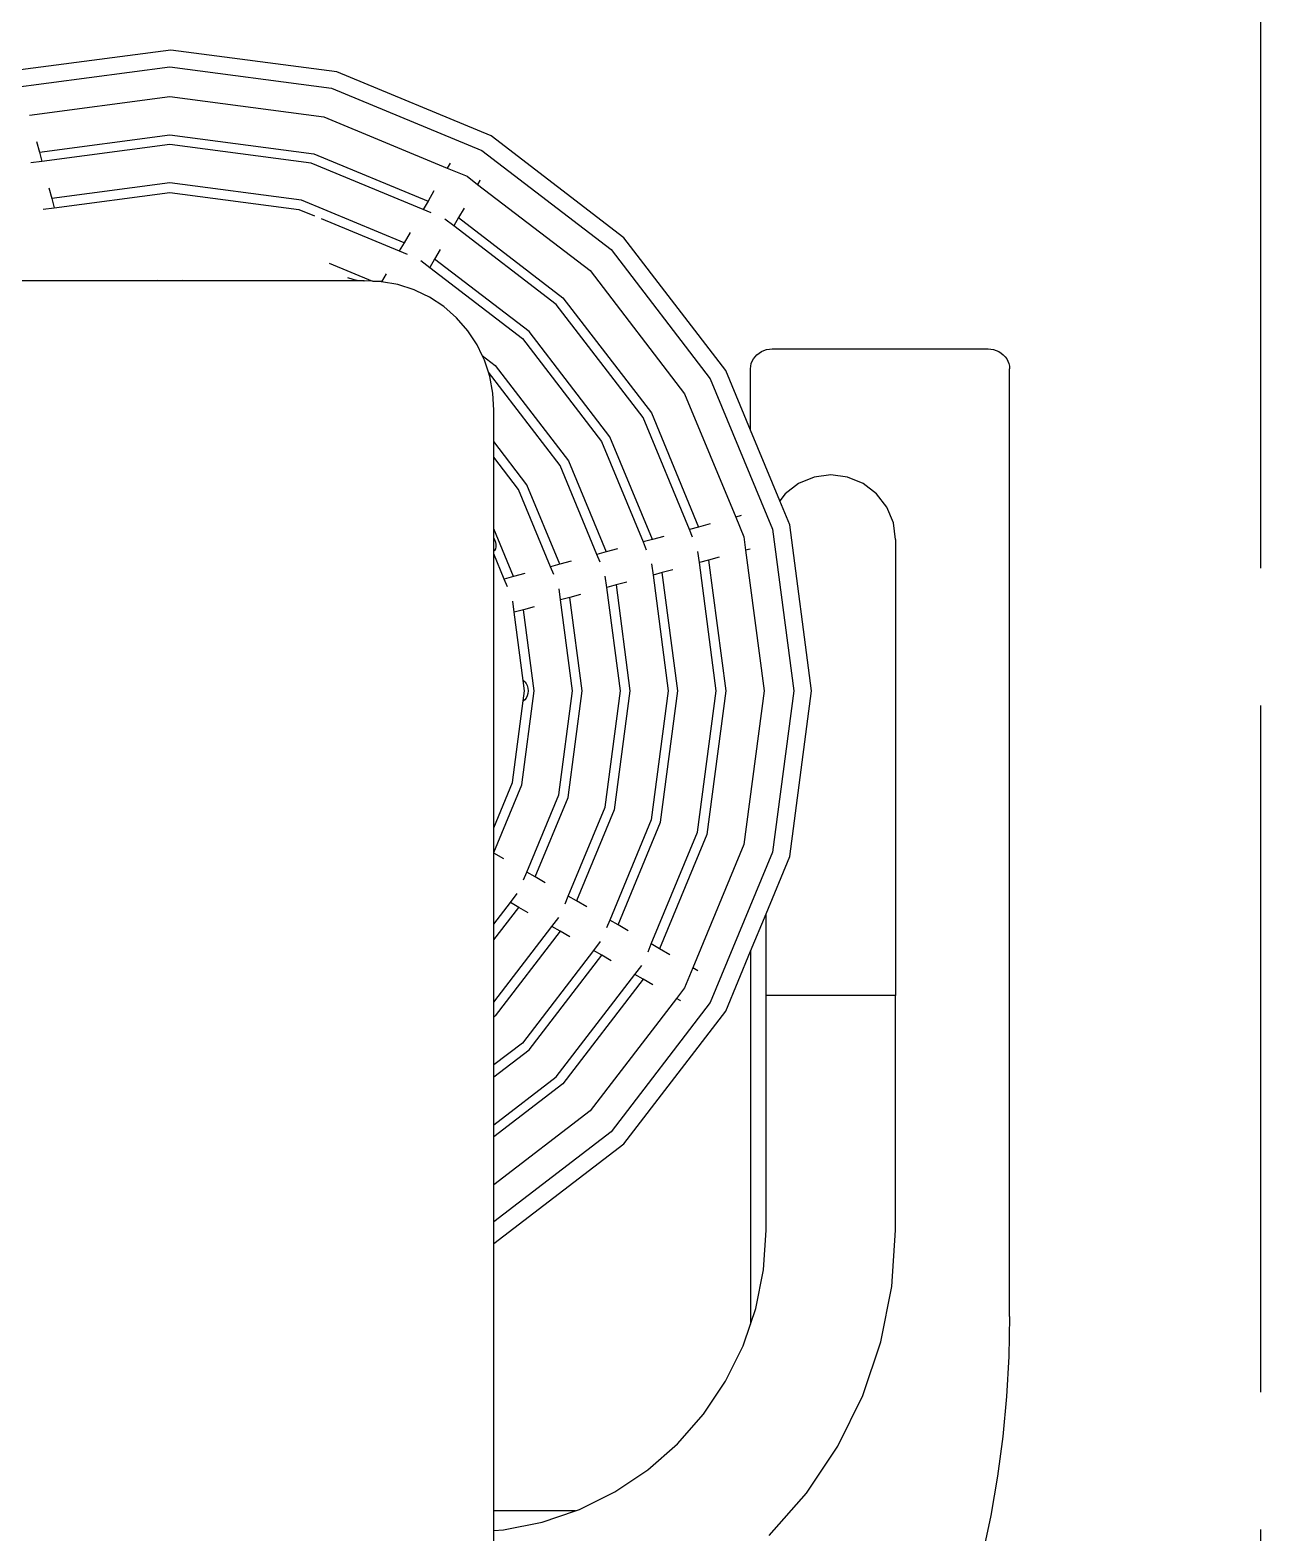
# Model space of a CAD drawing. Header units: millimetres. Extents: x -9564 to 100419, y -25359 to 24346.
# Drawn here: x 89615 to 90070, y -19297 to -18741 of the extents above; entities that cross this region are included whole.
import ezdxf

# ---------------------------------------------------------------- set-up
doc = ezdxf.new("R2010")
doc.units = ezdxf.units.MM
doc.header["$LTSCALE"] = 100
doc.linetypes.add('DASHEDX2', pattern=[3.048, 2.54, -0.508])
doc.layers.add('Area proceso', color=90, linetype='DASHEDX2')
doc.layers.add('Maquinas', color=200, linetype='Continuous')

msp = doc.modelspace()

# ---------------------------------------------------------------- linework, layer by layer
at = {"layer": 'Area proceso'}
msp.add_line((90069.73, -19549.953), (90069.73, -18733.953), dxfattribs=at)
at = {"layer": 'Maquinas'}
for p, q in [((89666.599, -18748.764), (89605.267, -18756.839)), ((89727.932, -18756.839), (89666.599, -18748.764)), ((89606.53, -18762.856), (89666.25, -18754.994)), ((89666.25, -18754.994), (89725.97, -18762.856)), ((89785.084, -18780.512), (89727.932, -18756.839)), ((89614.283, -18772.823), (89666.25, -18765.982)), ((89666.25, -18765.982), (89723.126, -18773.47)), ((89725.97, -18762.856), (89781.62, -18785.908)), ((89723.126, -18773.47), (89768.799, -18792.388)), ((89616.897, -18782.576), (89617.953, -18786.518)), ((89617.953, -18786.518), (89666.25, -18780.159)), ((89666.25, -18783.704), (89618.87, -18789.941)), ((89666.25, -18780.159), (89719.457, -18787.164)), ((89718.539, -18790.588), (89666.25, -18783.704)), ((89834.162, -18818.171), (89785.084, -18780.512)), ((89617.953, -18786.518), (89618.87, -18789.941)), ((89719.457, -18787.164), (89761.71, -18804.666)), ((89781.62, -18785.908), (89829.408, -18822.576)), ((89618.87, -18789.941), (89614.755, -18790.483)), ((89759.938, -18807.736), (89718.539, -18790.588)), ((89769.858, -18790.554), (89768.799, -18792.388)), ((89768.799, -18792.388), (89776.126, -18795.423)), ((89776.126, -18795.423), (89780.055, -18798.438)), ((89621.484, -18799.694), (89622.54, -18803.636)), ((89666.25, -18797.881), (89622.54, -18803.636)), ((89714.87, -18804.282), (89666.25, -18797.881)), ((89763.904, -18800.867), (89761.71, -18804.666)), ((89780.879, -18797.048), (89780.055, -18798.438)), ((89780.055, -18798.438), (89821.639, -18830.346)), ((89780.929, -18796.923), (89780.879, -18797.048)), ((89622.54, -18803.636), (89623.457, -18807.06)), ((89623.457, -18807.06), (89666.25, -18801.426)), ((89666.25, -18801.426), (89713.953, -18807.706)), ((89752.849, -18820.014), (89714.87, -18804.282)), ((89761.71, -18804.666), (89759.938, -18807.736)), ((89619.342, -18807.601), (89623.457, -18807.06)), ((89713.953, -18807.706), (89719.759, -18810.111)), ((89722.13, -18811.093), (89751.077, -18823.083)), ((89762.799, -18808.921), (89759.938, -18807.736)), ((89771.194, -18813.785), (89767.901, -18811.258)), ((89772.966, -18810.716), (89771.194, -18813.785)), ((89775.006, -18807.182), (89772.966, -18810.716)), ((89772.966, -18810.716), (89811.614, -18840.371)), ((89755.043, -18816.214), (89752.849, -18820.014)), ((89809.107, -18842.877), (89771.194, -18813.785)), ((89752.849, -18820.014), (89751.077, -18823.083)), ((89751.077, -18823.083), (89753.938, -18824.268)), ((89766.145, -18822.53), (89764.105, -18826.063)), ((89829.408, -18822.576), (89866.077, -18870.364)), ((89871.821, -18867.249), (89834.162, -18818.171)), ((89725.154, -18827.56), (89741.211, -18834.211)), ((89759.04, -18826.606), (89762.333, -18829.133)), ((89764.105, -18826.063), (89762.333, -18829.133)), ((89799.082, -18852.902), (89764.105, -18826.063)), ((89617.469, -18834.06), (89594.501, -18834.06)), ((89630.692, -18834.06), (89617.469, -18834.06)), ((89660.672, -18834.06), (89630.692, -18834.06)), ((89661.51, -18833.949), (89660.672, -18834.06)), ((89671.829, -18834.06), (89660.672, -18834.06)), ((89671.829, -18834.06), (89670.99, -18833.949)), ((89738.001, -18834.06), (89671.829, -18834.06)), ((89731.952, -18832.904), (89733.942, -18833.562)), ((89733.942, -18833.562), (89736.002, -18833.949)), ((89736.002, -18833.949), (89738.001, -18834.06)), ((89738.001, -18834.06), (89738.096, -18834.065)), ((89741.211, -18834.211), (89738.096, -18834.065)), ((89741.502, -18834.332), (89741.211, -18834.211)), ((89744.387, -18834.361), (89741.502, -18834.332)), ((89746.182, -18831.562), (89744.519, -18834.443)), ((89762.333, -18829.133), (89796.576, -18855.408)), ((89821.639, -18830.346), (89856.561, -18875.858)), ((89744.519, -18834.443), (89744.387, -18834.361)), ((89750.582, -18835.5), (89744.519, -18834.443)), ((89756.568, -18837.458), (89750.582, -18835.5)), ((89757.309, -18837.815), (89756.568, -18837.458)), ((89762.24, -18840.198), (89757.309, -18837.815)), ((89767.493, -18843.672), (89762.24, -18840.198)), ((89772.236, -18847.817), (89767.493, -18843.672)), ((89841.214, -18884.719), (89809.107, -18842.877)), ((89811.614, -18840.371), (89844.283, -18882.947)), ((89776.381, -18852.56), (89772.236, -18847.817)), ((89779.855, -18857.813), (89776.381, -18852.56)), ((89796.576, -18855.408), (89825.866, -18893.58)), ((89828.936, -18891.808), (89799.082, -18852.902)), ((89781.761, -18861.758), (89779.855, -18857.813)), ((89781.761, -18861.758), (89786.551, -18865.434)), ((89782.595, -18863.484), (89781.761, -18861.758)), ((89882.639, -18862.192), (89883.328, -18861.472)), ((89883.328, -18861.472), (89884.113, -18860.84)), ((89884.113, -18860.84), (89884.981, -18860.308)), ((89884.981, -18860.308), (89885.917, -18859.884)), ((89885.917, -18859.884), (89886.906, -18859.576)), ((89886.906, -18859.576), (89887.93, -18859.389)), ((89887.93, -18859.389), (89888.972, -18859.327)), ((89888.972, -18859.327), (89968.801, -18859.327)), ((89968.801, -18859.327), (89969.843, -18859.389)), ((89969.843, -18859.389), (89970.867, -18859.576)), ((89970.867, -18859.576), (89971.856, -18859.884)), ((89971.856, -18859.884), (89972.792, -18860.308)), ((89972.792, -18860.308), (89973.661, -18860.84)), ((89973.661, -18860.84), (89974.446, -18861.472)), ((89974.446, -18861.472), (89975.134, -18862.192)), ((89784.058, -18867.957), (89782.595, -18863.484)), ((89786.551, -18865.434), (89813.588, -18900.669)), ((89880.989, -18889.383), (89871.821, -18867.249)), ((89880.989, -18866.65), (89881.058, -18865.694)), ((89880.989, -18889.383), (89880.989, -18866.65)), ((89881.058, -18865.694), (89881.261, -18864.755)), ((89881.261, -18864.755), (89881.597, -18863.848)), ((89881.597, -18863.848), (89882.059, -18862.989)), ((89882.059, -18862.989), (89882.639, -18862.192)), ((89975.134, -18862.192), (89975.714, -18862.989)), ((89975.714, -18862.989), (89976.176, -18863.848)), ((89976.176, -18863.848), (89976.512, -18864.755)), ((89976.512, -18864.755), (89976.716, -18865.694)), ((89976.716, -18865.694), (89976.784, -18866.65)), ((89976.784, -18973.986), (89976.784, -18866.65)), ((89810.518, -18902.441), (89784.058, -18867.957)), ((89784.553, -18869.471), (89784.058, -18867.957)), ((89785.692, -18875.666), (89784.553, -18869.471)), ((89866.077, -18870.364), (89889.128, -18926.014)), ((89785.993, -18881.957), (89785.692, -18875.666)), ((89856.561, -18875.858), (89875.48, -18921.531)), ((89785.993, -18893.569), (89785.993, -18881.957)), ((89844.283, -18882.947), (89861.785, -18925.2)), ((89858.362, -18926.118), (89841.214, -18884.719)), ((89891.79, -18915.457), (89880.989, -18889.383)), ((89798.24, -18909.53), (89785.993, -18893.569)), ((89785.993, -18899.342), (89785.993, -18893.569)), ((89825.866, -18893.58), (89841.243, -18930.704)), ((89844.667, -18929.787), (89828.936, -18891.808)), ((89795.171, -18911.302), (89785.993, -18899.342)), ((89785.993, -18925.877), (89785.993, -18899.342)), ((89813.588, -18900.669), (89827.549, -18934.374)), ((89824.125, -18935.291), (89810.518, -18902.441)), ((89910.671, -18905.906), (89904.472, -18906.722)), ((89916.869, -18906.722), (89910.671, -18905.906)), ((89807.007, -18939.878), (89795.171, -18911.302)), ((89810.431, -18938.961), (89798.24, -18909.53)), ((89898.696, -18909.114), (89893.736, -18912.92)), ((89904.472, -18906.722), (89898.696, -18909.114)), ((89922.645, -18909.114), (89916.869, -18906.722)), ((89927.605, -18912.92), (89922.645, -18909.114)), ((89893.736, -18912.92), (89891.79, -18915.457)), ((89895.495, -18924.402), (89891.79, -18915.457)), ((89931.411, -18917.88), (89927.605, -18912.92)), ((89877.525, -18920.983), (89875.48, -18921.531)), ((89875.48, -18921.531), (89878.515, -18928.858)), ((89933.803, -18923.656), (89931.411, -18917.88)), ((89793.313, -18943.547), (89785.993, -18925.877)), ((89785.993, -18929.329), (89785.993, -18925.877)), ((89848.905, -18928.652), (89844.667, -18929.787)), ((89861.785, -18925.2), (89858.362, -18926.118)), ((89859.547, -18928.978), (89858.362, -18926.118)), ((89866.023, -18924.065), (89861.785, -18925.2)), ((89889.128, -18926.014), (89896.99, -18985.734)), ((89903.569, -18985.734), (89895.495, -18924.402)), ((89934.619, -18929.854), (89933.803, -18923.656)), ((89785.993, -18929.329), (89786.253, -18929.79)), ((89785.993, -18934.139), (89785.993, -18929.329)), ((89786.321, -18933.885), (89785.993, -18934.139)), ((89785.993, -18935.059), (89785.993, -18934.139)), ((89786.253, -18929.79), (89786.607, -18930.731)), ((89786.65, -18933.305), (89786.321, -18933.885)), ((89786.607, -18930.731), (89786.798, -18931.672)), ((89786.812, -18932.55), (89786.65, -18933.305)), ((89786.798, -18931.672), (89786.812, -18932.55)), ((89827.549, -18934.374), (89824.125, -18935.291)), ((89831.787, -18933.238), (89827.549, -18934.374)), ((89844.667, -18929.787), (89841.243, -18930.704)), ((89841.243, -18930.704), (89842.428, -18933.565)), ((89862.043, -18938.354), (89861.501, -18934.239)), ((89878.515, -18928.858), (89879.161, -18933.768)), ((89880.85, -18933.315), (89879.161, -18933.768)), ((89879.161, -18933.768), (89886.003, -18985.734)), ((89934.619, -18929.854), (89934.619, -19098.46)), ((89789.889, -18944.465), (89785.993, -18935.059)), ((89785.993, -18947.95), (89785.993, -18935.059)), ((89810.431, -18938.961), (89807.007, -18939.878)), ((89808.192, -18942.739), (89807.007, -18939.878)), ((89814.669, -18937.825), (89810.431, -18938.961)), ((89825.31, -18938.152), (89824.125, -18935.291)), ((89844.383, -18938.826), (89844.925, -18942.941)), ((89865.467, -18937.437), (89862.043, -18938.354)), ((89868.281, -18985.734), (89862.043, -18938.354)), ((89869.408, -18936.381), (89865.467, -18937.437)), ((89865.467, -18937.437), (89871.825, -18985.734)), ((89793.313, -18943.547), (89789.889, -18944.465)), ((89791.074, -18947.326), (89789.889, -18944.465)), ((89797.551, -18942.412), (89793.313, -18943.547)), ((89827.807, -18947.528), (89827.265, -18943.413)), ((89848.348, -18942.024), (89844.925, -18942.941)), ((89844.925, -18942.941), (89850.559, -18985.734)), ((89852.29, -18940.968), (89848.348, -18942.024)), ((89854.103, -18985.734), (89848.348, -18942.024)), ((89785.993, -19036.409), (89785.993, -18947.95)), ((89810.689, -18952.115), (89810.147, -18948)), ((89818.054, -18950.141), (89814.112, -18951.197)), ((89831.23, -18946.611), (89827.807, -18947.528)), ((89832.837, -18985.734), (89827.807, -18947.528)), ((89835.172, -18945.555), (89831.23, -18946.611)), ((89831.23, -18946.611), (89836.381, -18985.734)), ((89793.571, -18956.702), (89793.029, -18952.586)), ((89796.994, -18955.784), (89793.571, -18956.702)), ((89800.936, -18954.728), (89796.994, -18955.784)), ((89800.937, -18985.734), (89796.994, -18955.784)), ((89814.112, -18951.197), (89810.689, -18952.115)), ((89815.115, -18985.734), (89810.689, -18952.115)), ((89818.659, -18985.734), (89814.112, -18951.197)), ((89796.899, -18981.986), (89793.571, -18956.702)), ((89976.716, -18973.986), (89976.784, -18973.986)), ((89976.784, -19217.238), (89976.784, -18973.986)), ((89796.899, -18981.986), (89797.005, -18982.01)), ((89797.393, -18985.734), (89796.899, -18981.986)), ((89797.005, -18982.01), (89797.548, -18982.396)), ((89797.548, -18982.396), (89798.014, -18983.012)), ((89798.014, -18983.012), (89798.371, -18983.814)), ((89798.371, -18983.814), (89798.596, -18984.747)), ((89792.924, -19019.677), (89796.895, -18989.514)), ((89796.348, -19020.594), (89800.937, -18985.734)), ((89796.895, -18989.514), (89797.393, -18985.734)), ((89797.005, -18989.489), (89796.895, -18989.514)), ((89797.548, -18989.102), (89797.005, -18989.489)), ((89798.014, -18988.487), (89797.548, -18989.102)), ((89798.371, -18987.685), (89798.014, -18988.487)), ((89798.596, -18986.751), (89798.371, -18987.685)), ((89798.596, -18984.747), (89798.673, -18985.749)), ((89798.673, -18985.749), (89798.596, -18986.751)), ((89810.042, -19024.263), (89815.115, -18985.734)), ((89813.466, -19025.181), (89818.659, -18985.734)), ((89827.16, -19028.85), (89832.837, -18985.734)), ((89836.381, -18985.734), (89830.584, -19029.767)), ((89850.559, -18985.734), (89844.279, -19033.437)), ((89847.702, -19034.354), (89854.103, -18985.734)), ((89861.397, -19038.024), (89868.281, -18985.734)), ((89871.825, -18985.734), (89864.82, -19038.941)), ((89886.003, -18985.734), (89878.515, -19042.61)), ((89896.99, -18985.734), (89889.128, -19045.454)), ((89895.495, -19047.067), (89903.569, -18985.734)), ((89785.993, -19036.409), (89792.924, -19019.677)), ((89785.993, -19045.592), (89796.348, -19020.594)), ((89798.206, -19052.839), (89810.042, -19024.263)), ((89801.275, -19054.612), (89813.466, -19025.181)), ((89813.553, -19061.7), (89827.16, -19028.85)), ((89830.584, -19029.767), (89816.623, -19063.473)), ((89844.279, -19033.437), (89828.901, -19070.561)), ((89831.971, -19072.333), (89847.702, -19034.354)), ((89785.993, -19045.592), (89785.993, -19036.409)), ((89844.249, -19079.422), (89861.397, -19038.024)), ((89864.82, -19038.941), (89847.318, -19081.194)), ((89785.993, -19045.788), (89785.993, -19045.592)), ((89878.515, -19042.61), (89859.596, -19088.283)), ((89889.128, -19045.454), (89866.077, -19101.104)), ((89789.727, -19047.944), (89785.993, -19045.788)), ((89785.993, -19059.768), (89785.993, -19045.788)), ((89886.722, -19068.246), (89895.495, -19047.067)), ((89797.021, -19055.7), (89798.206, -19052.839)), ((89801.275, -19054.612), (89798.206, -19052.839)), ((89805.075, -19056.805), (89801.275, -19054.612)), ((89785.993, -19072.127), (89785.993, -19059.768)), ((89792.156, -19064.095), (89794.683, -19060.802)), ((89812.368, -19064.561), (89813.553, -19061.7)), ((89816.623, -19063.473), (89813.553, -19061.7)), ((89785.993, -19072.127), (89792.156, -19064.095)), ((89785.993, -19077.899), (89795.226, -19065.867)), ((89795.226, -19065.867), (89792.156, -19064.095)), ((89798.76, -19067.908), (89795.226, -19065.867)), ((89820.422, -19065.666), (89816.623, -19063.473)), ((89785.993, -19077.899), (89785.993, -19072.127)), ((89785.993, -19100.989), (89807.504, -19072.956)), ((89807.504, -19072.956), (89810.031, -19069.663)), ((89810.573, -19074.728), (89807.504, -19072.956)), ((89828.901, -19070.561), (89827.716, -19073.422)), ((89831.971, -19072.333), (89828.901, -19070.561)), ((89835.77, -19074.527), (89831.971, -19072.333)), ((89880.989, -19082.086), (89886.722, -19068.246)), ((89886.722, -19098.46), (89886.722, -19068.246)), ((89785.993, -19100.989), (89785.993, -19077.899)), ((89810.573, -19074.728), (89786.551, -19106.035)), ((89814.107, -19076.769), (89810.573, -19074.728)), ((89825.378, -19078.524), (89822.852, -19081.817)), ((89822.852, -19081.817), (89796.576, -19116.06)), ((89799.082, -19118.566), (89825.921, -19083.589)), ((89825.921, -19083.589), (89822.852, -19081.817)), ((89829.455, -19085.63), (89825.921, -19083.589)), ((89843.064, -19082.283), (89844.249, -19079.422)), ((89847.318, -19081.194), (89844.249, -19079.422)), ((89851.118, -19083.388), (89847.318, -19081.194)), ((89871.821, -19104.219), (89880.989, -19082.086)), ((89880.989, -19082.086), (89880.989, -19217.238)), ((89838.199, -19090.678), (89840.726, -19087.385)), ((89859.596, -19088.283), (89856.561, -19095.611)), ((89861.431, -19089.342), (89859.596, -19088.283)), ((89809.107, -19128.591), (89838.199, -19090.678)), ((89841.269, -19092.45), (89811.614, -19131.098)), ((89841.269, -19092.45), (89838.199, -19090.678)), ((89844.803, -19094.491), (89841.269, -19092.45)), ((89856.561, -19095.611), (89853.547, -19099.539)), ((89785.993, -19106.463), (89785.993, -19100.989)), ((89853.547, -19099.539), (89821.639, -19141.123)), ((89866.077, -19101.104), (89829.408, -19148.892)), ((89854.937, -19100.363), (89853.547, -19099.539)), ((89855.061, -19100.413), (89854.937, -19100.363)), ((89886.722, -19185.306), (89886.722, -19098.46)), ((89934.619, -19098.46), (89886.722, -19098.46)), ((89934.619, -19185.306), (89934.619, -19098.46)), ((89786.551, -19106.035), (89785.993, -19106.463)), ((89785.993, -19124.181), (89785.993, -19106.463)), ((89834.162, -19153.297), (89871.821, -19104.219)), ((89796.576, -19116.06), (89785.993, -19124.181)), ((89785.993, -19128.61), (89799.082, -19118.566)), ((89785.993, -19128.61), (89785.993, -19124.181)), ((89785.993, -19146.328), (89809.107, -19128.591)), ((89785.993, -19146.328), (89785.993, -19128.61)), ((89811.614, -19131.098), (89785.993, -19150.757)), ((89821.639, -19141.123), (89785.993, -19168.474)), ((89785.993, -19150.757), (89785.993, -19146.328)), ((89829.408, -19148.892), (89785.993, -19182.206)), ((89785.993, -19168.474), (89785.993, -19150.757)), ((89785.993, -19190.259), (89834.162, -19153.297)), ((89881.058, -19152.106), (89880.989, -19152.106)), ((89976.784, -19152.106), (89976.716, -19152.106)), ((89785.993, -19182.206), (89785.993, -19168.474)), ((89785.993, -19190.259), (89785.993, -19182.206)), ((89885.766, -19199.894), (89886.722, -19185.306)), ((89933.253, -19206.146), (89934.619, -19185.306)), ((89785.993, -19289.083), (89785.993, -19190.259)), ((89882.914, -19214.232), (89885.766, -19199.894)), ((89929.179, -19226.629), (89933.253, -19206.146)), ((89880.936, -19220.059), (89882.914, -19214.232)), ((89880.989, -19217.238), (89880.936, -19220.059)), ((89976.784, -19217.238), (89976.504, -19232.038)), ((89878.215, -19228.075), (89880.936, -19220.059)), ((89871.749, -19241.186), (89878.215, -19228.075)), ((89922.466, -19246.404), (89929.179, -19226.629)), ((89976.504, -19232.038), (89975.664, -19246.817)), ((89863.627, -19253.341), (89871.749, -19241.186)), ((89913.229, -19265.135), (89922.466, -19246.404)), ((89975.664, -19246.817), (89974.265, -19261.553)), ((89853.988, -19264.333), (89863.627, -19253.341)), ((89974.265, -19261.553), (89972.31, -19276.226)), ((89842.997, -19273.971), (89853.988, -19264.333)), ((89901.627, -19282.499), (89913.229, -19265.135)), ((89830.842, -19282.093), (89842.997, -19273.971)), ((89972.31, -19276.226), (89969.801, -19290.815)), ((89817.731, -19288.559), (89830.842, -19282.093)), ((89887.857, -19298.201), (89901.627, -19282.499)), ((89816.186, -19289.083), (89785.993, -19289.083)), ((89785.993, -19296.343), (89785.993, -19289.083)), ((89803.888, -19293.258), (89816.186, -19289.083)), ((89816.186, -19289.083), (89817.731, -19288.559)), ((89789.549, -19296.11), (89803.888, -19293.258)), ((89969.801, -19290.815), (89966.742, -19305.298)), ((89785.993, -19296.343), (89789.549, -19296.11)), ((89785.993, -19344.241), (89785.993, -19296.343))]:
    msp.add_line(p, q, dxfattribs=at)

doc.saveas('drawing.dxf')
